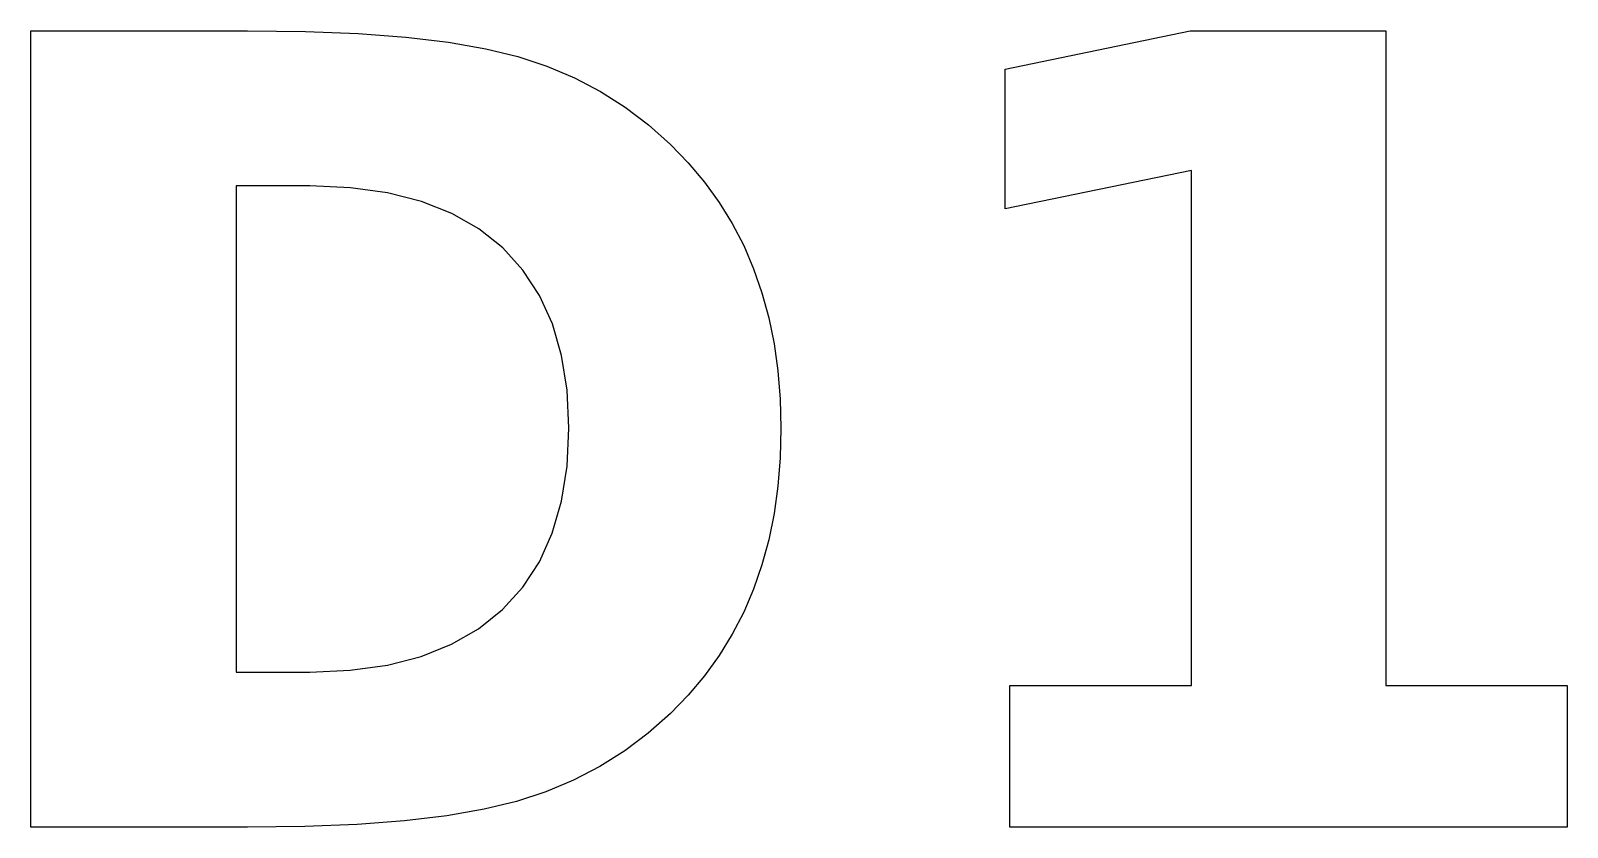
# Model space of a CAD drawing. Header units: millimetres. Extents: x 9 to 267, y 8 to 290.
# Drawn here: x 262.295 to 266.979, y 114.3 to 116.73 of the extents above; entities that cross this region are included whole.
import ezdxf

# ---------------------------------------------------------------- set-up
doc = ezdxf.new("R2010")
doc.units = ezdxf.units.MM
doc.layers.add('ENGRAVE', color=5, linetype='CONTINUOUS')

msp = doc.modelspace()

# ---------------------------------------------------------------- linework, layer by layer
at = {"layer": 'ENGRAVE', "color": 5}
for points in [[(263.1324, 116.7281), (263.2934, 116.7215), (263.4386, 116.7105), (263.5682, 116.6952), (263.682, 116.6754), (263.7802, 116.6513), (263.8684, 116.622), (263.9523, 116.5865), (264.0319, 116.5449), (264.1072, 116.4972), (264.1782, 116.4435), (264.2449, 116.3836), (264.2994, 116.3274), (264.3491, 116.2684), (264.3938, 116.2066), (264.4337, 116.142), (264.4687, 116.0746), (264.4988, 116.0043), (264.5242, 115.9311), (264.5449, 115.8548), (264.561, 115.7753), (264.5726, 115.6926), (264.5795, 115.6067), (264.5818, 115.5177), (264.5795, 115.4277), (264.5726, 115.3409), (264.561, 115.2575), (264.5449, 115.1773), (264.5242, 115.1005), (264.4988, 115.027), (264.4687, 114.9565), (264.4337, 114.8889), (264.3938, 114.8241), (264.3491, 114.7622), (264.2994, 114.7031), (264.2449, 114.6469), (264.1776, 114.587), (264.106, 114.5333), (264.03, 114.4856), (263.9497, 114.444), (263.8651, 114.4085), (263.7761, 114.3792), (263.6774, 114.3551), (263.5635, 114.3353), (263.4343, 114.32), (263.29, 114.309), (263.1305, 114.3024), (262.9558, 114.3002), (262.295, 114.3002), (262.295, 116.7303), (262.9558, 116.7303), (263.1324, 116.7281)], [(265.8333, 114.7332), (265.8333, 116.3038), (265.2653, 116.1866), (265.2653, 116.6131), (265.83, 116.7303), (266.4257, 116.7303), (266.4257, 114.7332), (266.9791, 114.7332), (266.9791, 114.3002), (265.2799, 114.3002), (265.2799, 114.7332), (265.8333, 114.7332)], [(263.1463, 114.7739), (263.2693, 114.7792), (263.3822, 114.795), (263.485, 114.8215), (263.5778, 114.8585), (263.6604, 114.9061), (263.733, 114.9643), (263.7949, 115.0326), (263.8456, 115.1104), (263.885, 115.1979), (263.9131, 115.2949), (263.93, 115.4015), (263.9356, 115.5177), (263.93, 115.6333), (263.9132, 115.7394), (263.8852, 115.8359), (263.8459, 115.9228), (263.7955, 116.0001), (263.7338, 116.0678), (263.6614, 116.1255), (263.5788, 116.1727), (263.486, 116.2094), (263.383, 116.2356), (263.2697, 116.2514), (263.1463, 116.2566), (262.9216, 116.2566), (262.9216, 114.7739), (263.1463, 114.7739)]]:
    msp.add_lwpolyline(points, close=True, dxfattribs=at)

doc.saveas('drawing.dxf')
